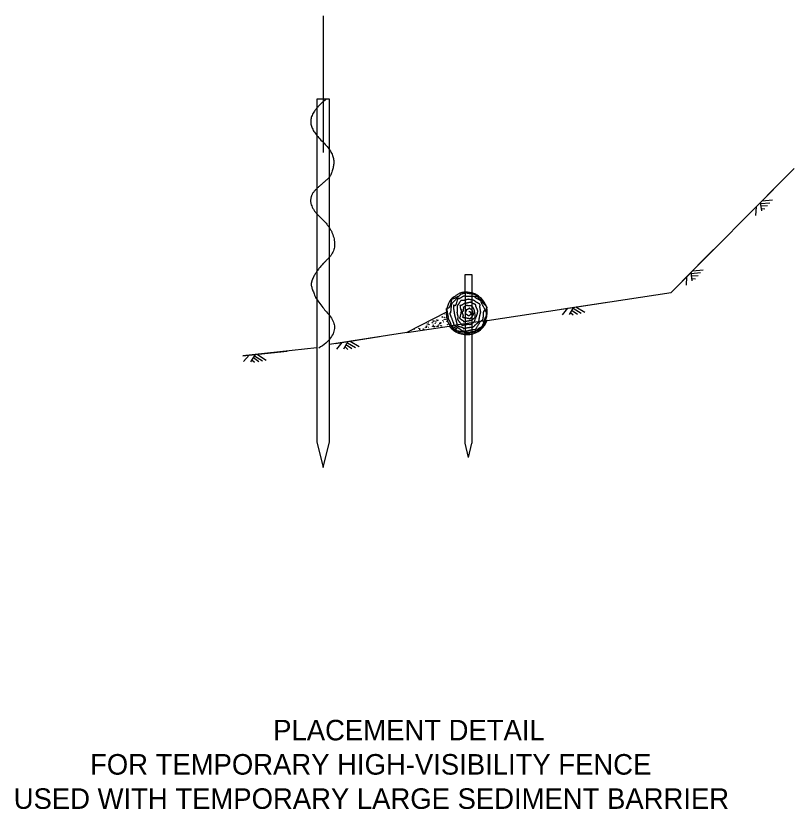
# Model space of a CAD drawing. Extents: x 801.1 to 846.8, y 1036.5 to 1049.4.
# Drawn here: x 834.06 to 846.75, y 1036.51 to 1049.44 of the extents above; entities that cross this region are included whole.
import ezdxf

# ---------------------------------------------------------------- set-up
doc = ezdxf.new("R2010")
doc.units = 0
for name, color, linetype in [('mc_SLOPE-PROTECTION', 7, 'Continuous'), ('str_Wood-C', 7, 'Continuous'), ('wpc_FIBER-ROLL-anno', 7, 'Continuous'), ('wpc_NO-PLOT', 7, 'Continuous'), ('wpc_TEMP-FIBER-ROLL', 7, 'Continuous')]:
    doc.layers.add(name, color=color, linetype=linetype)

msp = doc.modelspace()

# ---------------------------------------------------------------- linework, layer by layer
at = {"layer": 'mc_SLOPE-PROTECTION'}
for p, q in [((844.744, 1044.932), (846.75, 1046.953)), ((846.056, 1046.253), (846.568, 1046.769)), ((846.128, 1046.327), (846.121, 1046.188)), ((846.198, 1046.396), (846.215, 1046.259)), ((846.204, 1046.379), (846.355, 1046.394)), ((846.21, 1046.342), (846.318, 1046.348)), ((846.226, 1046.424), (846.395, 1046.441)), ((846.212, 1046.3), (846.271, 1046.294)), ((844.924, 1045.113), (845.436, 1045.63)), ((845.095, 1045.284), (845.264, 1045.301)), ((844.997, 1045.187), (844.989, 1045.048)), ((845.066, 1045.256), (845.083, 1045.119)), ((845.072, 1045.239), (845.223, 1045.254)), ((845.078, 1045.202), (845.186, 1045.208)), ((845.08, 1045.16), (845.139, 1045.154)), ((841.743, 1044.477), (844.744, 1044.932)), ((842.95, 1044.66), (843.669, 1044.77)), ((843.053, 1044.676), (842.964, 1044.569)), ((843.15, 1044.69), (843.082, 1044.57)), ((843.144, 1044.673), (843.275, 1044.595)), ((843.19, 1044.696), (843.335, 1044.609)), ((841.079, 1044.612), (840.435, 1044.279)), ((843.104, 1044.605), (843.148, 1044.565)), ((843.128, 1044.64), (843.218, 1044.58)), ((840.435, 1044.279), (839.173, 1044.083)), ((840.435, 1044.279), (841.125, 1044.384)), ((839.271, 1044.098), (839.989, 1044.213)), ((839.47, 1044.13), (839.403, 1044.009)), ((839.51, 1044.136), (839.656, 1044.05)), ((838.965, 1044.027), (837.757, 1043.897)), ((839.373, 1044.115), (839.285, 1044.007)), ((839.425, 1044.044), (839.469, 1044.004)), ((839.448, 1044.079), (839.538, 1044.02)), ((839.464, 1044.112), (839.595, 1044.036)), ((837.757, 1043.897), (838.48, 1043.975)), ((837.86, 1043.909), (837.767, 1043.806)), ((837.958, 1043.919), (837.885, 1043.801)), ((837.933, 1043.869), (838.021, 1043.805)), ((837.951, 1043.901), (838.078, 1043.818)), ((837.998, 1043.922), (838.14, 1043.829)), ((837.908, 1043.835), (837.951, 1043.793))]:
    msp.add_line(p, q, dxfattribs=at)
for points in [[(841.003, 1044.527), (841.011, 1044.542), (841.018, 1044.53), (841.006, 1044.523)], [(840.865, 1044.46), (840.873, 1044.476), (840.88, 1044.464), (840.868, 1044.457)], [(840.875, 1044.371), (840.883, 1044.386), (840.89, 1044.374), (840.878, 1044.367)], [(840.923, 1044.474), (840.931, 1044.489), (840.938, 1044.477), (840.926, 1044.47)], [(840.93, 1044.374), (840.938, 1044.389), (840.945, 1044.377), (840.933, 1044.37)], [(840.971, 1044.422), (840.979, 1044.438), (840.986, 1044.426), (840.974, 1044.418)], [(840.737, 1044.359), (840.745, 1044.375), (840.752, 1044.363), (840.74, 1044.356)]]:
    msp.add_lwpolyline(points, dxfattribs=at)
for centre in [(841.051, 1044.527), (841.054, 1044.578), (840.732, 1044.398), (840.762, 1044.387), (840.768, 1044.417), (840.783, 1044.436), (840.794, 1044.405), (840.848, 1044.44), (840.852, 1044.434), (840.859, 1044.465), (840.864, 1044.403), (840.896, 1044.428), (840.906, 1044.454), (840.91, 1044.447), (840.917, 1044.478), (840.954, 1044.402), (840.965, 1044.426), (840.984, 1044.44), (840.992, 1044.391), (840.996, 1044.385), (841.021, 1044.471), (841.021, 1044.471), (841.03, 1044.453), (841.043, 1044.494), (841.068, 1044.495), (841.089, 1044.46), (841.098, 1044.408), (840.553, 1044.329), (840.628, 1044.347), (840.637, 1044.333), (840.646, 1044.334), (840.651, 1044.328), (840.702, 1044.337), (840.706, 1044.331), (840.785, 1044.36), (840.855, 1044.38), (840.869, 1044.375), (840.924, 1044.378)]:
    msp.add_circle(centre, 0.00224, dxfattribs=at)
for centre, radius, start, end in [((841.408, 1044.6), 0.356, 217.4285, 339.8118), ((841.41, 1044.597), 0.333, 219.5786, 219.753)]:
    msp.add_arc(centre, radius, start, end, dxfattribs=at)
at = {"layer": 'str_Wood-C'}
for p, q in [((839.173, 1048.08), (838.965, 1048.08)), ((838.965, 1048.08), (838.965, 1042.496)), ((839.173, 1044.08), (839.173, 1048.08)), ((841.387, 1044.936), (841.387, 1045.223)), ((841.387, 1045.223), (841.492, 1045.223)), ((841.492, 1045.223), (841.492, 1044.924)), ((841.387, 1044.936), (841.387, 1044.245)), ((841.492, 1044.924), (841.492, 1044.254)), ((841.387, 1042.473), (841.387, 1044.245)), ((841.492, 1044.254), (841.492, 1042.473)), ((839.173, 1042.496), (839.173, 1044.08)), ((838.965, 1042.496), (839.069, 1042.08)), ((839.069, 1042.08), (839.173, 1042.496)), ((841.44, 1042.244), (841.387, 1042.473)), ((841.44, 1042.244), (841.492, 1042.473))]:
    msp.add_line(p, q, dxfattribs=at)
at = {"layer": 'wpc_FIBER-ROLL-anno'}
for p, q in [((841.08, 1044.639), (841.08, 1044.668)), ((841.745, 1044.619), (841.745, 1044.657))]:
    msp.add_line(p, q, dxfattribs=at)
at = {"layer": 'wpc_TEMP-FIBER-ROLL'}
for p, q in [((839.077, 1047.214), (839.077, 1049.439)), ((841.743, 1044.477), (841.125, 1044.384))]:
    msp.add_line(p, q, dxfattribs=at)
msp.add_arc((841.41, 1044.597), 0.333, 218.8912, 338.3491, dxfattribs=at)
for points, degree in [([(839.118, 1048.082), (838.876, 1047.884), (838.855, 1047.583), (839.263, 1047.195), (839.215, 1046.839), (839.057, 1046.71), (838.854, 1046.52), (838.877, 1046.289), (839.215, 1045.975), (839.282, 1045.605), (839.003, 1045.344), (838.857, 1045.09), (838.898, 1044.971), (838.953, 1044.812), (839.397, 1044.289), (838.997, 1044.021)], 2), ([(841.719, 1044.474), (841.748, 1044.579), (841.746, 1044.664), (841.719, 1044.736), (841.676, 1044.81), (841.627, 1044.852), (841.536, 1044.919), (841.483, 1044.924), (841.425, 1044.936), (841.362, 1044.937), (841.294, 1044.924), (841.263, 1044.898), (841.226, 1044.873), (841.188, 1044.852), (841.16, 1044.83), (841.141, 1044.798), (841.121, 1044.775), (841.104, 1044.732), (841.095, 1044.7), (841.085, 1044.673), (841.078, 1044.65), (841.081, 1044.612), (841.081, 1044.583), (841.081, 1044.547), (841.084, 1044.505), (841.107, 1044.43), (841.134, 1044.406), (841.148, 1044.39), (841.151, 1044.388)], 3), ([(841.356, 1044.913), (841.305, 1044.898), (841.318, 1044.906), (841.248, 1044.834)], 2), ([(841.486, 1044.908), (841.406, 1044.917), (841.408, 1044.929), (841.356, 1044.913)], 2), ([(841.627, 1044.823), (841.561, 1044.876), (841.565, 1044.898), (841.486, 1044.908)], 2), ([(841.27, 1044.87), (841.197, 1044.817), (841.172, 1044.851), (841.15, 1044.756)], 2), ([(841.248, 1044.834), (841.179, 1044.762), (841.158, 1044.745), (841.152, 1044.666)], 2), ([(841.32, 1044.848), (841.272, 1044.817), (841.263, 1044.841), (841.244, 1044.769)], 2), ([(841.39, 1044.808), (841.343, 1044.794), (841.316, 1044.809), (841.288, 1044.762)], 2), ([(841.483, 1044.866), (841.39, 1044.862), (841.369, 1044.879), (841.32, 1044.848)], 2), ([(841.487, 1044.81), (841.445, 1044.817), (841.437, 1044.822), (841.39, 1044.808)], 2), ([(841.595, 1044.82), (841.534, 1044.851), (841.576, 1044.87), (841.483, 1044.866)], 2), ([(841.594, 1044.758), (841.548, 1044.784), (841.529, 1044.804), (841.487, 1044.81)], 2), ([(841.681, 1044.704), (841.635, 1044.785), (841.656, 1044.79), (841.595, 1044.82)], 2), ([(841.703, 1044.733), (841.652, 1044.781), (841.694, 1044.77), (841.627, 1044.823)], 2), ([(841.15, 1044.756), (841.127, 1044.662), (841.075, 1044.695), (841.093, 1044.606)], 2), ([(841.152, 1044.666), (841.147, 1044.587), (841.123, 1044.605), (841.161, 1044.517)], 2), ([(841.244, 1044.769), (841.225, 1044.697), (841.186, 1044.742), (841.197, 1044.66)], 2), ([(841.197, 1044.66), (841.208, 1044.579), (841.215, 1044.555), (841.234, 1044.483)], 2), ([(841.254, 1044.666), (841.255, 1044.608), (841.247, 1044.615), (841.259, 1044.567)], 2), ([(841.288, 1044.762), (841.261, 1044.715), (841.252, 1044.724), (841.254, 1044.666)], 2), ([(841.345, 1044.734), (841.309, 1044.712), (841.297, 1044.727), (841.305, 1044.68)], 2), ([(841.305, 1044.68), (841.313, 1044.633), (841.327, 1044.666), (841.315, 1044.597)], 2), ([(841.355, 1044.662), (841.35, 1044.613), (841.329, 1044.615), (841.343, 1044.58)], 2), ([(841.431, 1044.762), (841.376, 1044.747), (841.381, 1044.756), (841.345, 1044.734)], 2), ([(841.386, 1044.705), (841.358, 1044.683), (841.361, 1044.71), (841.355, 1044.662)], 2), ([(841.451, 1044.715), (841.411, 1044.715), (841.413, 1044.727), (841.386, 1044.705)], 2), ([(841.437, 1044.663), (841.412, 1044.647), (841.404, 1044.654), (841.398, 1044.631)], 2), ([(841.527, 1044.745), (841.49, 1044.759), (841.487, 1044.777), (841.431, 1044.762)], 2), ([(841.481, 1044.655), (841.459, 1044.665), (841.462, 1044.68), (841.437, 1044.663)], 2), ([(841.508, 1044.69), (841.49, 1044.71), (841.491, 1044.715), (841.451, 1044.715)], 2), ([(841.512, 1044.609), (841.499, 1044.641), (841.504, 1044.645), (841.481, 1044.655)], 2), ([(841.544, 1044.588), (841.536, 1044.64), (841.526, 1044.669), (841.508, 1044.69)], 2), ([(841.574, 1044.674), (841.555, 1044.71), (841.565, 1044.731), (841.527, 1044.745)], 2), ([(841.554, 1044.505), (841.585, 1044.587), (841.594, 1044.638), (841.574, 1044.674)], 2), ([(841.631, 1044.66), (841.62, 1044.712), (841.64, 1044.731), (841.594, 1044.758)], 2), ([(841.617, 1044.513), (841.629, 1044.584), (841.642, 1044.609), (841.631, 1044.66)], 2), ([(841.683, 1044.563), (841.685, 1044.649), (841.727, 1044.622), (841.681, 1044.704)], 2), ([(841.73, 1044.604), (841.726, 1044.666), (841.755, 1044.684), (841.703, 1044.733)], 2), ([(841.093, 1044.606), (841.111, 1044.517), (841.098, 1044.526), (841.127, 1044.467)], 2), ([(841.161, 1044.517), (841.198, 1044.43), (841.191, 1044.405), (841.244, 1044.372)], 2), ([(841.259, 1044.567), (841.272, 1044.52), (841.251, 1044.495), (841.29, 1044.451)], 2), ([(841.315, 1044.597), (841.302, 1044.527), (841.287, 1044.515), (841.327, 1044.488)], 2), ([(841.343, 1044.58), (841.356, 1044.545), (841.334, 1044.524), (841.387, 1044.519)], 2), ([(841.398, 1044.631), (841.393, 1044.609), (841.376, 1044.591), (841.401, 1044.579)], 2), ([(841.387, 1044.519), (841.44, 1044.513), (841.465, 1044.497), (841.488, 1044.527)], 2), ([(841.401, 1044.579), (841.426, 1044.566), (841.438, 1044.548), (841.456, 1044.56)], 2), ([(841.477, 1044.599), (841.469, 1044.616), (841.445, 1044.617), (841.444, 1044.617)], 2), ([(841.456, 1044.56), (841.474, 1044.573), (841.486, 1044.583), (841.477, 1044.599)], 2), ([(841.488, 1044.527), (841.512, 1044.558), (841.524, 1044.577), (841.512, 1044.609)], 2), ([(841.513, 1044.499), (841.541, 1044.519), (841.552, 1044.537), (841.544, 1044.588)], 2), ([(841.591, 1044.39), (841.64, 1044.478), (841.68, 1044.477), (841.683, 1044.563)], 2), ([(841.688, 1044.445), (841.716, 1044.534), (841.734, 1044.541), (841.73, 1044.604)], 2), ([(841.127, 1044.467), (841.157, 1044.409), (841.139, 1044.391), (841.204, 1044.365)], 2), ([(841.234, 1044.483), (841.254, 1044.41), (841.241, 1044.391), (841.306, 1044.373)], 2), ([(841.29, 1044.451), (841.329, 1044.406), (841.329, 1044.394), (841.379, 1044.405)], 2), ([(841.327, 1044.488), (841.368, 1044.462), (841.341, 1044.453), (841.398, 1044.463)], 2), ([(841.379, 1044.405), (841.429, 1044.416), (841.477, 1044.408), (841.511, 1044.437)], 2), ([(841.398, 1044.463), (841.455, 1044.473), (841.486, 1044.48), (841.513, 1044.499)], 2), ([(841.411, 1044.355), (841.486, 1044.37), (841.498, 1044.351), (841.545, 1044.397)], 2), ([(841.452, 1044.315), (841.542, 1044.34), (841.542, 1044.301), (841.591, 1044.39)], 2), ([(841.511, 1044.437), (841.544, 1044.466), (841.522, 1044.423), (841.554, 1044.505)], 2), ([(841.545, 1044.397), (841.592, 1044.442), (841.606, 1044.442), (841.617, 1044.513)], 2), ([(841.583, 1044.327), (841.627, 1044.369), (841.66, 1044.356), (841.688, 1044.445)], 2), ([(841.204, 1044.365), (841.269, 1044.338), (841.186, 1044.315), (841.32, 1044.298)], 2), ([(841.244, 1044.372), (841.297, 1044.338), (841.362, 1044.29), (841.452, 1044.315)], 2), ([(841.306, 1044.373), (841.372, 1044.355), (841.336, 1044.34), (841.411, 1044.355)], 2), ([(841.32, 1044.298), (841.455, 1044.281), (841.368, 1044.265), (841.451, 1044.284)], 2), ([(841.451, 1044.284), (841.534, 1044.303), (841.538, 1044.285), (841.583, 1044.327)], 2)]:
    msp.add_open_spline(points, degree=degree, dxfattribs=at)

# ---------------------------------------------------------------- texts
at = {"layer": 'wpc_NO-PLOT'}
for s, p in [('PLACEMENT DETAIL', (838.254, 1037.632)), ('FOR TEMPORARY HIGH-VISIBILITY FENCE', (835.267, 1037.074)), ('USED WITH TEMPORARY LARGE SEDIMENT BARRIER', (834.022, 1036.516))]:
    msp.add_text(s, height=0.3348, dxfattribs=at).set_placement(p)

doc.saveas('drawing.dxf')
